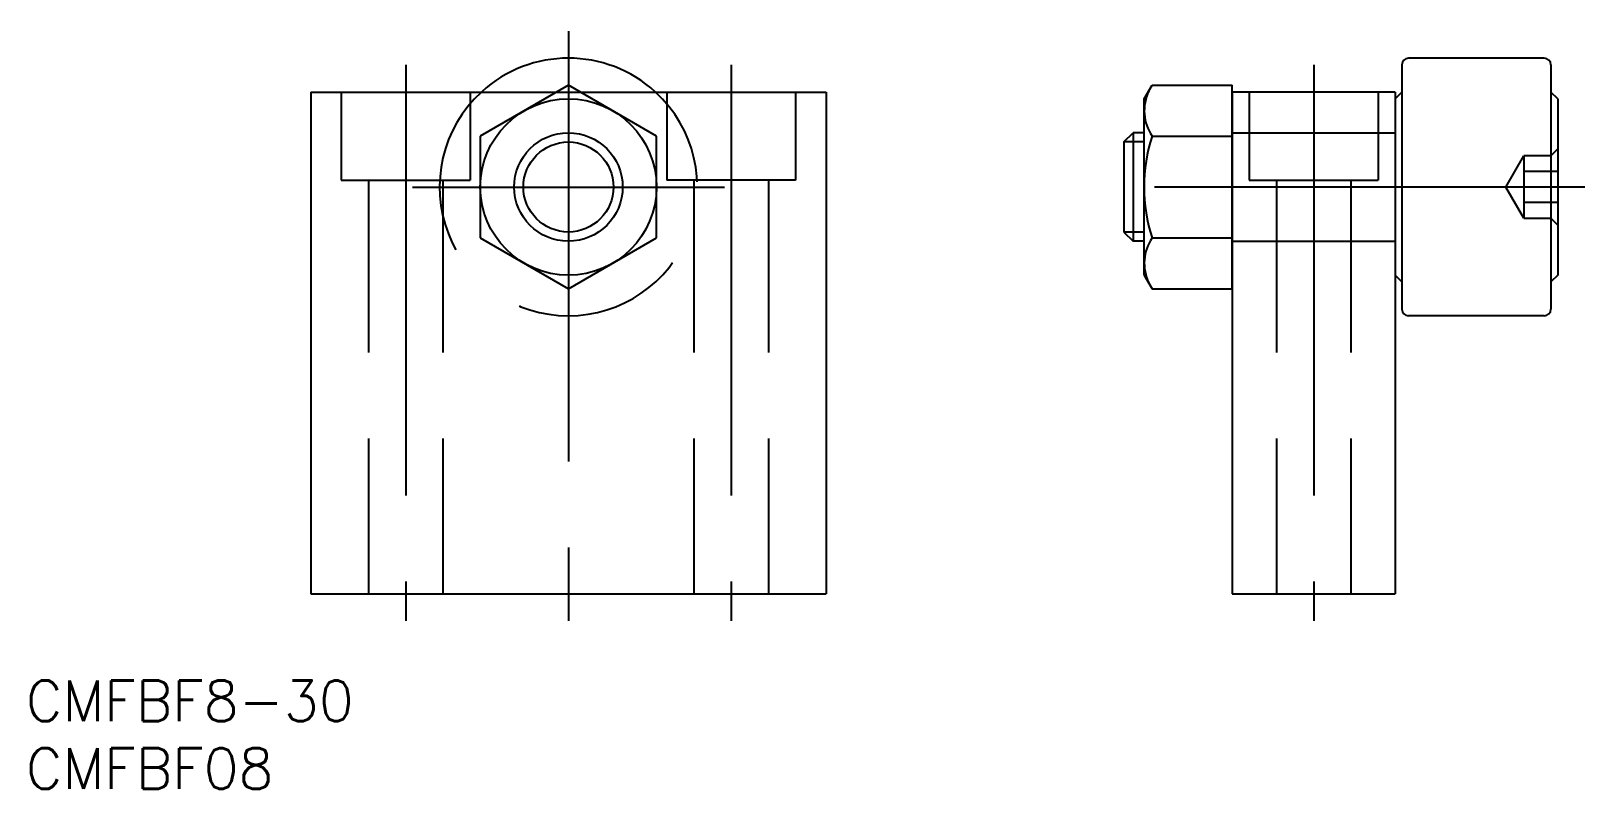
# Model space of a CAD drawing. Extents: x -40 to 75, y -44 to 12.
import ezdxf

# ---------------------------------------------------------------- set-up
doc = ezdxf.new("R2010")
doc.units = 0
doc.linetypes.add('CENTER', pattern=[50.8, 31.75, -6.35, 6.35, -6.35])
doc.linetypes.add('DASHED', pattern=[19.05, 12.7, -6.35])
doc.layers.get('0').update_dxf_attribs({"linetype": 'CONTINUOUS'})
doc.layers.add('CENTER', color=1, linetype='CENTER')
doc.styles.get("Standard").update_dxf_attribs({"font": 'txt.shx', "height": 3, "bigfont": 'bigfont.shx'})

msp = doc.modelspace()

# ---------------------------------------------------------------- linework, layer by layer
at = {"color": 7, "linetype": 'CONTINUOUS'}
for p, q in [((71.96, 9.5), (61.96, 9.5)), ((61.46, 9), (61.46, -9)), ((72.46, 9), (72.46, -9)), ((-19, 7), (-19, -30)), ((-19, 7), (-0.88, 7)), ((0, 7.51), (-6.5, 3.75)), ((6.5, 3.75), (0, 7.51)), ((0.88, 7), (19, 7)), ((19, 7), (19, -30)), ((42.46, 6.5), (43.04, 7.51)), ((43.04, 7.51), (48.96, 7.51)), ((48.96, -7.51), (48.96, 7.51)), ((60.96, 7), (48.96, 7)), ((48.96, 7), (48.96, -30)), ((60.96, 7), (60.96, -30)), ((61.46, 7), (60.96, 6.5)), ((72.96, 6.5), (72.46, 7)), ((42.46, -6.5), (42.46, 6.5)), ((60.96, 6.5), (60.96, -6.5)), ((72.96, 6.5), (72.96, -6.5)), ((-6.5, 3.75), (-6.5, -3.75)), ((6.5, -3.75), (6.5, 3.75)), ((40.96, 3.32), (41.64, 4)), ((41.64, 4), (41.64, -4)), ((42.46, 4), (41.64, 4)), ((43.04, 3.75), (48.96, 3.75)), ((40.96, 3.32), (40.96, -3.32)), ((40.96, -3.32), (41.64, -4)), ((-6.5, -3.75), (0, -7.51)), ((0, -7.51), (6.5, -3.75)), ((42.46, -4), (41.64, -4)), ((43.04, -3.75), (48.96, -3.75)), ((42.46, -6.5), (43.04, -7.51)), ((60.96, -6.5), (61.46, -7)), ((72.96, -6.5), (72.46, -7)), ((43.04, -7.51), (48.96, -7.51)), ((71.96, -9.5), (61.96, -9.5)), ((-19, -30), (19, -30)), ((48.96, -30), (60.96, -30))]:
    msp.add_line(p, q, dxfattribs=at)
at = {"color": 3, "linetype": 'DASHED'}
for p, q in [((-16.75, 7), (-16.75, 0.5)), ((-7.25, 7), (-7.25, 0.5)), ((-0.88, 7), (0.88, 7)), ((7.25, 7), (7.25, 0.5)), ((16.75, 7), (16.75, 0.5)), ((50.21, 7), (50.21, 0.5)), ((59.71, 7), (59.71, 0.5)), ((48.96, 4), (60.96, 4)), ((69.13, 0), (70.46, 2.31)), ((70.46, 2.31), (70.46, -2.31)), ((72.46, 2.31), (70.46, 2.31)), ((72.46, 2.31), (72.96, 2.81)), ((72.96, 1.15), (70.46, 1.15)), ((-16.75, 0.5), (-7.25, 0.5)), ((-14.75, 0.5), (-14.75, -30)), ((-9.25, 0.5), (-9.25, -30)), ((16.75, 0.5), (7.25, 0.5)), ((9.25, 0.5), (9.25, -30)), ((14.75, 0.5), (14.75, -30)), ((50.21, 0.5), (59.71, 0.5)), ((52.21, 0.5), (52.21, -30)), ((57.71, 0.5), (57.71, -30)), ((70.46, -2.31), (69.13, 0)), ((72.96, -1.15), (70.46, -1.15)), ((70.46, -2.31), (72.46, -2.31)), ((72.96, -2.81), (72.46, -2.31)), ((48.96, -4), (60.96, -4))]:
    msp.add_line(p, q, dxfattribs=at)
at = {"color": 3, "linetype": 'CONTINUOUS'}
for p, q in [((42.46, 3.32), (40.96, 3.32)), ((42.46, -3.32), (40.96, -3.32))]:
    msp.add_line(p, q, dxfattribs=at)
at = {"color": 7, "linetype": 'CONTINUOUS'}
for radius in [6.5, 4]:
    msp.add_circle((0, 0), radius, dxfattribs=at)
at = {"color": 3, "linetype": 'CONTINUOUS'}
msp.add_circle((0, 0), 3.32, dxfattribs=at)
at = {"color": 7, "linetype": 'CONTINUOUS'}
for centre, radius, start, end in [((0, 0), 9.5, 47.4631, 132.5369), ((61.96, 9), 0.5, 90, 180), ((71.96, 9), 0.5, 0, 90), ((45.79, 5.63), 3.32, 154.3843, 214.3843), ((54.88, 0), 12.42, 162.412, 197.588), ((45.79, -5.63), 3.32, 145.6157, 205.6157), ((61.96, -9), 0.5, 180, 270), ((71.96, -9), 0.5, 270, 0)]:
    msp.add_arc(centre, radius, start, end, dxfattribs=at)
at = {"color": 3, "linetype": 'DASHED'}
msp.add_arc((0, 0), 9.5, 132.5369, 47.4631, dxfattribs=at)
at = {"layer": 'CENTER', "color": 1, "linetype": 'CENTER'}
for p, q in [((0, 11.5), (0, -32)), ((-12, 9), (-12, -32)), ((12, 9), (12, -32)), ((54.96, 9), (54.96, -32)), ((-11.5, 0), (11.5, 0)), ((74.96, 0), (38.96, 0))]:
    msp.add_line(p, q, dxfattribs=at)

# ---------------------------------------------------------------- texts
at = {"color": 7, "linetype": 'CONTINUOUS'}
for s, p in [('CMFBF8-30', (-40.01, -39.39)), ('CMFBF08', (-40.01, -44.39))]:
    msp.add_text(s, height=3, dxfattribs=at).set_placement(p)

doc.saveas('drawing.dxf')
